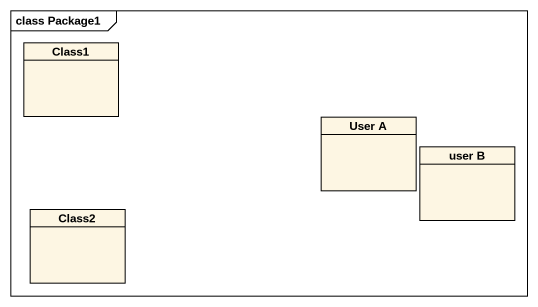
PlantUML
@startuml
mainframe class Package1
hide circle
hide empty members
class Class1
class "User A" as User_A
class "user B" as user_B
class Class2
@enduml
